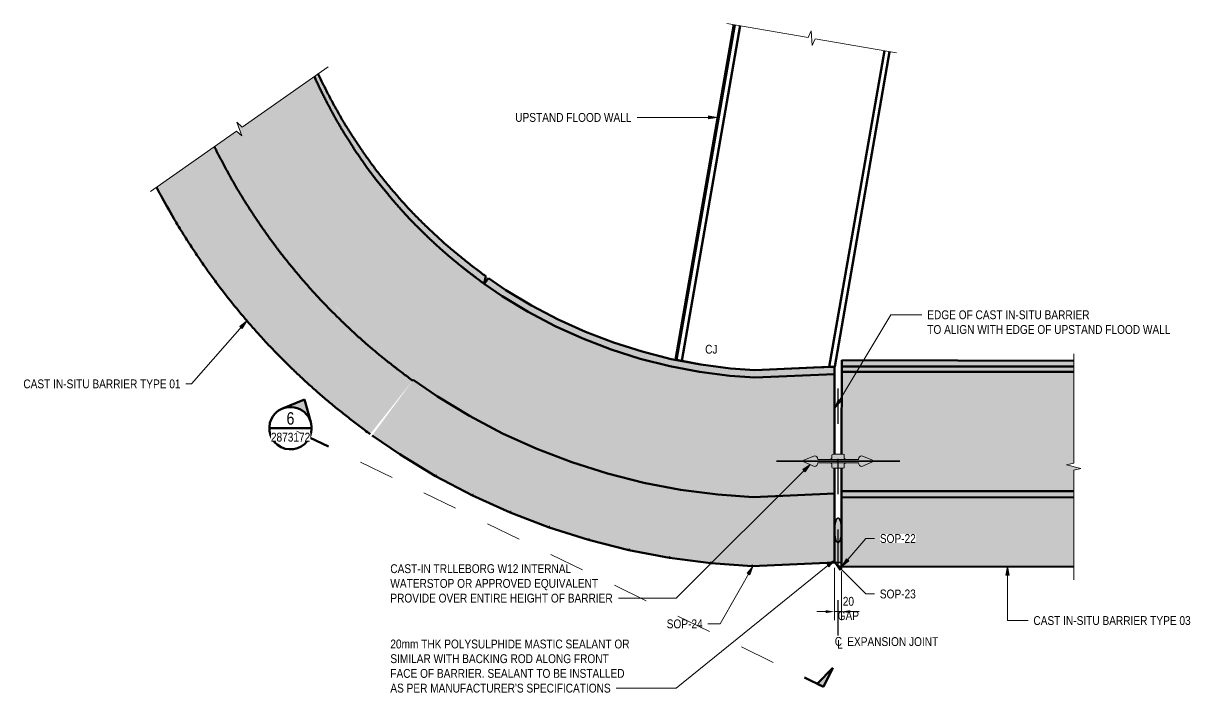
# Model space of a CAD drawing. Header units: metres. Extents: x -1143 to -1130, y 3 to 545.
# Drawn here: x -1140.108 to -1136.801, y 508.929 to 510.825 of the extents above; entities that cross this region are included whole.
import ezdxf

# ---------------------------------------------------------------- set-up
doc = ezdxf.new("R2010")
doc.units = ezdxf.units.M
for name, pattern in [('Dot_Section Line', [0.02, 0, -0.02]), ('JacobsCenter', [0.015, 0.009, -0.0015, 0.003, -0.0015]), ('JacobsDash', [0.0045, 0.003, -0.0015])]:
    doc.linetypes.add(name, pattern=pattern)
doc.layers.get('Defpoints').update_dxf_attribs({"color": 41})
for name, color, linetype, lineweight in [('A-ANNO-DIMS', 7, 'Continuous', 9), ('A-ANNO-NOTE', 7, 'Continuous', 9), ('A-DETL', 7, 'Continuous', 13), ('A-DETL-GENF', 7, 'Continuous', 9), ('A-FLOR', 7, 'Continuous', 50), ('A-FLOR-HDLN', 7, 'JacobsDash', 18), ('A-WALL', 7, 'Continuous', 50), ('G-ANNO-TEXT', 7, 'Continuous', 9)]:
    doc.layers.add(name, color=color, linetype=linetype, lineweight=lineweight)
doc.layers.add('G-ANNO-SYMB', color=7, linetype='Continuous', lineweight=35, true_color=0x0080ff)
doc.styles.add('Arial Narrow', font='ARIALN.TTF', dxfattribs={"height": 0.025})
doc.styles.add('Arial Narrow_1', font='ARIALN.TTF', dxfattribs={"height": 0.035})
doc.dimstyles.new('Dimension_Standard_T__mm__1', dxfattribs={"dimscale": 0.3048, "dimtxt": 0.025586, "dimasz": 0.082021, "dimexe": 0.07874, "dimexo": 0.049213, "dimgap": 0.032808, "dimtad": 1, "dimdec": 0, "dimlfac": 1000, "dimzin": 0, "dimdsep": 46, "dimtxsty": 'Arial Narrow', "dimsah": 1, "dimcen": 0.09, "dimaunit": 1, "dimadec": 4, "dimazin": 0, "dimtfac": 1, "dimtdec": 4, "dimtix": 1, "dimtmove": 2, "dimatfit": 3, "dimfxl": 1, "dimtvp": 1, "dimtolj": 1, "dimtzin": 0, "dimlwd": 18, "dimlwe": 18, "dimarcsym": 2})

# ---------------------------------------------------------------- blocks, each defined once
blk = doc.blocks.new('Walls 2 - Walls 2-6845191-DRG - 2873173 - DETAIL B')
at = {"layer": 'A-WALL'}
for p, q in [((-1111.6472, 509.872), (-1111.4818, 510.8216)), ((-1111.6446, 509.8715), (-1111.4792, 510.8211)), ((-1111.4644, 510.8185), (-1111.6299, 509.8687)), ((-1111.2116, 509.8518), (-1111.0555, 510.7473)), ((-1111.0408, 510.7447), (-1111.1962, 509.8525)), ((-1111.6472, 509.872), (-1111.6446, 509.8715)), ((-1111.6446, 509.8715), (-1111.6299, 509.8687)), ((-1111.6299, 509.8687), (-1111.5759, 509.8584)), ((-1111.5759, 509.8584), (-1111.4917, 509.8474)), ((-1111.2115, 509.8518), (-1111.1962, 509.8525)), ((-1111.4917, 509.8474), (-1111.4225, 509.8425)), ((-1111.4225, 509.8425), (-1111.2116, 509.8518))]:
    blk.add_line(p, q, dxfattribs=at)
blk = doc.blocks.new('CS_DET_BreakLine_ViewScale - Std Break-8477043-DRG - 2873173 - DETAIL B')
at = {"layer": 'A-DETL-GENF'}
for p, q in [((-1111.5015, 510.825), (-1111.2711, 510.7849)), ((-1111.2711, 510.7849), (-1111.2628, 510.8037)), ((-1111.2628, 510.8037), (-1111.2598, 510.7626)), ((-1111.2598, 510.7626), (-1111.2514, 510.7814)), ((-1111.2514, 510.7814), (-1111.0211, 510.7413))]:
    blk.add_line(p, q, dxfattribs=at)
blk = doc.blocks.new('CS_DET_BreakLine_ViewScale - Std Break-8663954-DRG - 2873173 - DETAIL B')
at = {"layer": 'A-DETL-GENF'}
for p, q in [((-1112.8751, 510.5312), (-1112.6314, 510.7019)), ((-1113.1352, 510.3491), (-1112.8915, 510.5198)), ((-1112.8915, 510.5198), (-1112.8759, 510.5063)), ((-1112.8759, 510.5063), (-1112.8907, 510.5448)), ((-1112.8907, 510.5448), (-1112.8751, 510.5312))]:
    blk.add_line(p, q, dxfattribs=at)
blk = doc.blocks.new('CS_DET_BreakLine_ViewScale - Std Break-8009806-DRG - 2873173 - DETAIL B')
at = {"layer": 'A-DETL-GENF'}
for p, q in [((-1110.5191, 509.8891), (-1110.5191, 509.5788)), ((-1110.5191, 509.5788), (-1110.5391, 509.5738)), ((-1110.5391, 509.5738), (-1110.4991, 509.5638)), ((-1110.4991, 509.5638), (-1110.5191, 509.5588)), ((-1110.5191, 509.5588), (-1110.5191, 509.2486))]:
    blk.add_line(p, q, dxfattribs=at)
blk = doc.blocks.new('CS_Annot_Centreline Symbol2 - CS_Annot_Centreline Symbol-5074296-DRG - 2873173 - DETAIL B')
at = {"layer": 'A-ANNO-NOTE', "char_height": 0.025, "attachment_point": 1, "style": 'Arial Narrow'}
for s, insert, width in [('C  ', (-1111.1962, 509.0866), 0.044093), ('L', (-1111.1893, 509.0781), 0.019241)]:
    blk.add_mtext(s, dxfattribs=dict(at, insert=insert, width=width))
blk = doc.blocks.new('DIMBLOCK6-DRG - 2873173 - DETAIL B')
at = {"layer": 'A-ANNO-DIMS', "color": 0, "lineweight": 18, "transparency": 16777216}
for p, q in [((-1137.8098, 509.2825), (-1137.8099, 509.1343)), ((-1137.7898, 509.2717), (-1137.7899, 509.1343)), ((-1137.8349, 509.1583), (-1137.8599, 509.1584)), ((-1137.8099, 509.1583), (-1137.7899, 509.1583)), ((-1137.7649, 509.1583), (-1137.7399, 509.1583))]:
    blk.add_line(p, q, dxfattribs=at)
at = {"layer": 'A-ANNO-DIMS', "color": 0, "transparency": 16777216}
for points in [[(-1137.8349, 509.1625), (-1137.8349, 509.1542), (-1137.8099, 509.1583)], [(-1137.7649, 509.1625), (-1137.7649, 509.1541), (-1137.7899, 509.1583)]]:
    blk.add_solid(points, dxfattribs=at)
at = {"layer": 'Defpoints', "color": 0, "transparency": 16777216}
for p in [(-1137.8098, 509.2975), (-1137.7898, 509.2867), (-1137.7899, 509.1583)]:
    blk.add_point(p, dxfattribs=at)
at = {"layer": 'A-ANNO-DIMS', "color": 0, "lineweight": 18, "transparency": 16777216, "insert": (-1137.7704, 509.1671), "char_height": 0.025, "width": 0.072615, "attachment_point": 5, "rotation": 359.9553, "line_spacing_factor": 0.974696, "style": 'Arial Narrow'}
blk.add_mtext('\\A1;20\\PGAP', dxfattribs=at)
blk = doc.blocks.new('Section - sectionTail-4870194-DRG - 2873173 - DETAIL B')
at = {"layer": 'G-ANNO-SYMB', "lineweight": 9}
blk.add_hatch(color=7, dxfattribs=at).paths.add_polyline_path([(-1111.202, 508.9996), (-1111.2462, 508.9543), (-1111.2282, 508.9456)])
at = {"layer": 'G-ANNO-SYMB', "color": 7, "lineweight": 50}
for p, q in [((-1111.2462, 508.9543), (-1111.202, 508.9996)), ((-1111.202, 508.9996), (-1111.2282, 508.9456)), ((-1111.2282, 508.9456), (-1111.2822, 508.9718)), ((-1111.2282, 508.9456), (-1111.2462, 508.9543))]:
    blk.add_line(p, q, dxfattribs=at)
blk = doc.blocks.new('Section - SectionHead-4898858-DRG - 2873173 - DETAIL B')
at = {"layer": 'G-ANNO-SYMB', "lineweight": 9}
h = blk.add_hatch(color=7, dxfattribs=at)
edge = h.paths.add_edge_path()
edge.add_line((-1112.6989, 509.7592), (-1112.6805, 509.6947))
edge.add_arc((-1112.7382, 509.6782), 0.06, 15.9447, 112.2892)
edge.add_line((-1112.761, 509.7338), (-1112.6989, 509.7592))
at = {"layer": 'G-ANNO-SYMB', "color": 7, "lineweight": 50}
for p, q in [((-1112.6989, 509.7592), (-1112.761, 509.7338)), ((-1112.6805, 509.6947), (-1112.6989, 509.7592)), ((-1112.6842, 509.652), (-1112.6302, 509.6258))]:
    blk.add_line(p, q, dxfattribs=at)
for start, end in [(334.1169, 154.1169), (154.1169, 334.1169)]:
    blk.add_arc((-1112.7382, 509.6782), 0.06, start, end, dxfattribs=at)

msp = doc.modelspace()

# ---------------------------------------------------------------- hatches: boundary and pattern name
at = {"layer": 'A-DETL-GENF', "true_color": 0xff0000}
msp.add_hatch(color=1, dxfattribs=at).paths.add_polyline_path([(-1137.8669, 509.5698), (-1137.8643, 509.5701), (-1137.8619, 509.5711), (-1137.8598, 509.5727), (-1137.8582, 509.5748), (-1137.8572, 509.5772), (-1137.8569, 509.5798), (-1137.7419, 509.5798), (-1137.7415, 509.5772), (-1137.7405, 509.5748), (-1137.7387, 509.5725), (-1137.7369, 509.5711), (-1137.7345, 509.5701), (-1137.7319, 509.5698), (-1137.7019, 509.5823), (-1137.7019, 509.5873), (-1137.7319, 509.5998), (-1137.7345, 509.5994), (-1137.7369, 509.5984), (-1137.7389, 509.5969), (-1137.7405, 509.5948), (-1137.7415, 509.5924), (-1137.7419, 509.5898), (-1137.8569, 509.5898), (-1137.8572, 509.5924), (-1137.8582, 509.5948), (-1137.8598, 509.5969), (-1137.8619, 509.5984), (-1137.8643, 509.5994), (-1137.8669, 509.5998), (-1137.8969, 509.5873), (-1137.8969, 509.5823)])
at = {"layer": 'A-DETL-GENF', "true_color": 0x808080}
h = msp.add_hatch(color=8, dxfattribs=at)
h.paths.add_polyline_path([(-1137.7849, 509.5648), (-1137.7841, 509.5649), (-1137.7834, 509.5652), (-1137.7827, 509.5657), (-1137.7823, 509.5663), (-1137.782, 509.567), (-1137.7819, 509.5678), (-1137.7819, 509.5768), (-1137.7801, 509.578), (-1137.7786, 509.5798), (-1137.8202, 509.5798), (-1137.8187, 509.5781), (-1137.8169, 509.5768), (-1137.8168, 509.567), (-1137.8165, 509.5663), (-1137.816, 509.5657), (-1137.8154, 509.5652), (-1137.8146, 509.5649), (-1137.8139, 509.5648)])
h.paths.add_polyline_path([(-1137.8169, 509.5898), (-1137.7786, 509.5898), (-1137.7787, 509.59), (-1137.7801, 509.5916), (-1137.7819, 509.5928), (-1137.782, 509.6026), (-1137.7823, 509.6033), (-1137.7827, 509.6039), (-1137.7834, 509.6044), (-1137.7841, 509.6047), (-1137.7849, 509.6048), (-1137.8146, 509.6047), (-1137.8154, 509.6044), (-1137.816, 509.6039), (-1137.8165, 509.6033), (-1137.8168, 509.6026), (-1137.8169, 509.6018), (-1137.8169, 509.5928), (-1137.8184, 509.5918), (-1137.8197, 509.5904), (-1137.8201, 509.5898), (-1137.8182, 509.5898)])
for points in [[(-1137.7988, 509.3538), (-1137.797, 509.355), (-1137.7953, 509.3574), (-1137.7937, 509.3608), (-1137.7924, 509.3651), (-1137.7912, 509.3703), (-1137.7904, 509.3763), (-1137.7899, 509.3823), (-1137.7897, 509.3887), (-1137.7899, 509.3951), (-1137.7904, 509.4013), (-1137.7912, 509.4071), (-1137.7923, 509.4123), (-1137.7937, 509.4166), (-1137.7952, 509.42), (-1137.797, 509.4224), (-1137.7988, 509.4235), (-1137.8006, 509.4235), (-1137.8024, 509.4224), (-1137.8042, 509.42), (-1137.8057, 509.4166), (-1137.8071, 509.4123), (-1137.8082, 509.4071), (-1137.809, 509.4013), (-1137.8096, 509.3951), (-1137.8097, 509.3887), (-1137.8096, 509.3823), (-1137.8091, 509.3761), (-1137.8082, 509.3703), (-1137.8071, 509.3651), (-1137.8058, 509.3608), (-1137.8042, 509.3574), (-1137.8025, 509.355), (-1137.8007, 509.3538)], [(-1137.7898, 509.2977), (-1137.7898, 509.3885), (-1137.7899, 509.382), (-1137.7904, 509.3758), (-1137.7913, 509.37), (-1137.7924, 509.3649), (-1137.7937, 509.3605), (-1137.7953, 509.3571), (-1137.797, 509.3548), (-1137.7989, 509.3536), (-1137.8007, 509.3536), (-1137.8027, 509.355), (-1137.8043, 509.3574), (-1137.8059, 509.3608), (-1137.8072, 509.3651), (-1137.8083, 509.3703), (-1137.8091, 509.3763), (-1137.8096, 509.3823), (-1137.8098, 509.3885), (-1137.8098, 509.2977)]]:
    msp.add_hatch(color=8, dxfattribs=at).paths.add_polyline_path(points)
at = {"layer": 'A-FLOR', "true_color": 0xc0c0c0}
for points in [[(-1138.8024, 510.0872), (-1138.7979, 510.1086), (-1138.8558, 510.1528), (-1138.9108, 510.1983), (-1138.9643, 510.2478), (-1139.0138, 510.2977), (-1139.0623, 510.3524), (-1139.1063, 510.4066), (-1139.1495, 510.4663), (-1139.189, 510.5265), (-1139.2248, 510.5878), (-1139.2581, 510.6516), (-1139.2723, 510.6823), (-1139.2835, 510.6744), (-1139.2782, 510.6629), (-1139.2706, 510.6466), (-1139.2638, 510.6326), (-1139.2542, 510.6133), (-1139.2461, 510.5975), (-1139.2363, 510.5791), (-1139.2278, 510.5635), (-1139.2213, 510.5518), (-1139.213, 510.5373), (-1139.205, 510.5237), (-1139.1958, 510.5087), (-1139.1872, 510.495), (-1139.1749, 510.4759), (-1139.165, 510.4609), (-1139.1548, 510.446), (-1139.1439, 510.4302), (-1139.1332, 510.4152), (-1139.1259, 510.4051), (-1139.1173, 510.3935), (-1139.107, 510.3803), (-1139.0934, 510.3631), (-1139.0813, 510.3484), (-1139.0694, 510.3339), (-1139.0581, 510.3207), (-1139.0463, 510.3071), (-1139.0352, 510.2947), (-1139.0258, 510.2842), (-1139.0164, 510.2742), (-1139.004, 510.2613), (-1138.9889, 510.246), (-1138.9739, 510.2312), (-1138.9592, 510.217), (-1138.9481, 510.2066), (-1138.9392, 510.1983), (-1138.926, 510.1863), (-1138.9102, 510.1723), (-1138.9012, 510.1646), (-1138.8882, 510.1537), (-1138.8723, 510.1408), (-1138.8571, 510.1288), (-1138.8408, 510.1161), (-1138.8258, 510.1047), (-1138.8155, 510.0969), (-1138.8066, 510.0903)], [(-1138.9944, 509.8271), (-1138.8114, 510.0749), (-1138.8358, 510.0932), (-1138.8517, 510.1054), (-1138.8675, 510.1177), (-1138.8851, 510.1317), (-1138.8959, 510.1404), (-1138.9022, 510.1456), (-1138.9156, 510.157), (-1138.9348, 510.1738), (-1138.9413, 510.1796), (-1138.9539, 510.1911), (-1138.9737, 510.21), (-1138.9879, 510.2237), (-1139.0018, 510.2375), (-1139.0143, 510.2501), (-1139.0203, 510.2562), (-1139.031, 510.2675), (-1139.0485, 510.2867), (-1139.0605, 510.3003), (-1139.0723, 510.314), (-1139.0841, 510.328), (-1139.0974, 510.3441), (-1139.1085, 510.3578), (-1139.1197, 510.3719), (-1139.125, 510.3786), (-1139.1343, 510.391), (-1139.144, 510.4042), (-1139.1603, 510.4272), (-1139.1708, 510.4425), (-1139.1812, 510.4579), (-1139.1912, 510.4732), (-1139.2011, 510.4886), (-1139.2107, 510.5039), (-1139.2195, 510.5185), (-1139.2248, 510.5274), (-1139.2318, 510.5395), (-1139.245, 510.5634), (-1139.2541, 510.5804), (-1139.2629, 510.5971), (-1139.2711, 510.6131), (-1139.2789, 510.6289), (-1139.2865, 510.6448), (-1139.2938, 510.6606), (-1139.2961, 510.6656), (-1139.488, 510.5312), (-1139.5036, 510.5448), (-1139.4889, 510.5063), (-1139.5044, 510.5198), (-1139.5521, 510.4864), (-1139.5405, 510.4634), (-1139.5273, 510.4379), (-1139.5135, 510.4123), (-1139.5031, 510.3935), (-1139.4894, 510.3696), (-1139.4752, 510.346), (-1139.4563, 510.3158), (-1139.4407, 510.2919), (-1139.4247, 510.2681), (-1139.4082, 510.2442), (-1139.3958, 510.2267), (-1139.3796, 510.2045), (-1139.363, 510.1829), (-1139.3406, 510.1549), (-1139.3221, 510.1324), (-1139.3037, 510.1105), (-1139.2849, 510.0891), (-1139.2673, 510.0694), (-1139.252, 510.0529), (-1139.2331, 510.0332), (-1139.2076, 510.0078), (-1139.1865, 509.9873), (-1139.1658, 509.9677), (-1139.1504, 509.9534), (-1139.1294, 509.9347), (-1139.1082, 509.9164), (-1139.0873, 509.899), (-1139.0596, 509.8769), (-1139.0363, 509.8587), (-1139.0108, 509.8394), (-1139.0026, 509.8333)], [(-1138.8114, 510.0749), (-1138.8024, 510.0872), (-1138.8265, 510.1052), (-1138.8427, 510.1176), (-1138.8576, 510.1292), (-1138.8754, 510.1434), (-1138.8856, 510.1516), (-1138.8921, 510.157), (-1138.9107, 510.1728), (-1138.9236, 510.1841), (-1138.9361, 510.1955), (-1138.9486, 510.207), (-1138.9616, 510.2194), (-1138.9755, 510.2329), (-1138.9913, 510.2484), (-1139.0018, 510.259), (-1139.013, 510.2705), (-1139.0191, 510.2771), (-1139.0351, 510.2945), (-1139.0469, 510.3077), (-1139.0585, 510.3212), (-1139.07, 510.3348), (-1139.0819, 510.3491), (-1139.094, 510.3639), (-1139.1052, 510.378), (-1139.1152, 510.3909), (-1139.12, 510.3972), (-1139.1291, 510.4095), (-1139.1445, 510.4311), (-1139.1552, 510.4465), (-1139.1655, 510.4617), (-1139.1754, 510.4767), (-1139.1852, 510.4918), (-1139.1947, 510.5069), (-1139.2036, 510.5214), (-1139.2079, 510.5285), (-1139.2188, 510.5473), (-1139.2283, 510.5644), (-1139.2373, 510.581), (-1139.2461, 510.5977), (-1139.2544, 510.6136), (-1139.2621, 510.629), (-1139.2696, 510.6445), (-1139.277, 510.6602), (-1139.2835, 510.6745), (-1139.2961, 510.6656), (-1139.2865, 510.6448), (-1139.2789, 510.6289), (-1139.2711, 510.6131), (-1139.2629, 510.5971), (-1139.2541, 510.5804), (-1139.245, 510.5634), (-1139.2361, 510.5472), (-1139.2277, 510.5325), (-1139.2237, 510.5255), (-1139.2153, 510.5114), (-1139.2011, 510.4886), (-1139.1912, 510.4732), (-1139.1807, 510.4572), (-1139.1708, 510.4425), (-1139.16, 510.4268), (-1139.1492, 510.4115), (-1139.1392, 510.3976), (-1139.1343, 510.391), (-1139.125, 510.3786), (-1139.1085, 510.3578), (-1139.0963, 510.3428), (-1139.0841, 510.328), (-1139.0723, 510.314), (-1139.0605, 510.3003), (-1139.0485, 510.2867), (-1139.0368, 510.2738), (-1139.031, 510.2675), (-1139.0203, 510.2562), (-1139.0018, 510.2375), (-1138.9879, 510.2237), (-1138.9737, 510.21), (-1138.9604, 510.1972), (-1138.9476, 510.1854), (-1138.9361, 510.175), (-1138.9216, 510.1622), (-1138.9085, 510.151), (-1138.8979, 510.1421), (-1138.8851, 510.1317), (-1138.8655, 510.1161), (-1138.8498, 510.1039), (-1138.8358, 510.0932), (-1138.8196, 510.081)], [(-1139.005, 509.8129), (-1138.9944, 509.8271), (-1139.0186, 509.8452), (-1139.0422, 509.8633), (-1139.0654, 509.8815), (-1139.0873, 509.899), (-1139.1087, 509.9168), (-1139.1294, 509.9347), (-1139.1504, 509.9534), (-1139.1756, 509.9768), (-1139.1917, 509.9922), (-1139.2129, 510.0129), (-1139.2366, 510.0369), (-1139.252, 510.0529), (-1139.2708, 510.0732), (-1139.2919, 510.0969), (-1139.3083, 510.1159), (-1139.3267, 510.1378), (-1139.3452, 510.1606), (-1139.363, 510.1829), (-1139.3796, 510.2045), (-1139.397, 510.2284), (-1139.4123, 510.2501), (-1139.4313, 510.2777), (-1139.4477, 510.3025), (-1139.4637, 510.3275), (-1139.4752, 510.346), (-1139.4894, 510.3696), (-1139.5051, 510.3972), (-1139.5169, 510.4186), (-1139.5307, 510.4444), (-1139.5438, 510.4697), (-1139.5521, 510.4864), (-1139.5669, 510.476), (-1139.5565, 510.4553), (-1139.5427, 510.429), (-1139.5255, 510.3972), (-1139.5142, 510.3768), (-1139.4999, 510.3522), (-1139.4847, 510.3275), (-1139.4689, 510.3025), (-1139.4523, 510.2771), (-1139.4361, 510.2531), (-1139.4177, 510.2267), (-1139.4019, 510.2048), (-1139.385, 510.1823), (-1139.3651, 510.157), (-1139.3482, 510.136), (-1139.3291, 510.1129), (-1139.3099, 510.0905), (-1139.2904, 510.0684), (-1139.2673, 510.0432), (-1139.2514, 510.0265), (-1139.2308, 510.0057), (-1139.2091, 509.9843), (-1139.1824, 509.9588), (-1139.1662, 509.9437), (-1139.1445, 509.9243), (-1139.1225, 509.9052), (-1139.0974, 509.8844), (-1139.0783, 509.869), (-1139.0543, 509.8502), (-1139.03, 509.8316), (-1139.0075, 509.8147)], [(-1139.1255, 509.6614), (-1139.005, 509.8129), (-1139.0304, 509.8319), (-1139.0543, 509.8502), (-1139.0783, 509.869), (-1139.1008, 509.887), (-1139.1225, 509.9052), (-1139.1445, 509.9243), (-1139.1662, 509.9437), (-1139.1875, 509.9636), (-1139.2091, 509.9843), (-1139.2308, 510.0057), (-1139.2514, 510.0265), (-1139.2708, 510.047), (-1139.2904, 510.0684), (-1139.3099, 510.0905), (-1139.3291, 510.1129), (-1139.3522, 510.141), (-1139.3671, 510.1594), (-1139.385, 510.1823), (-1139.4019, 510.2048), (-1139.4189, 510.2284), (-1139.4371, 510.2547), (-1139.4527, 510.2777), (-1139.4689, 510.3025), (-1139.4847, 510.3275), (-1139.4999, 510.3522), (-1139.5142, 510.3768), (-1139.5284, 510.4024), (-1139.5427, 510.429), (-1139.5574, 510.4572), (-1139.5669, 510.476), (-1139.7308, 510.3612), (-1139.7131, 510.3279), (-1139.6919, 510.2896), (-1139.6709, 510.2538), (-1139.6484, 510.2175), (-1139.6252, 510.1817), (-1139.6012, 510.1464), (-1139.5767, 510.1115), (-1139.5514, 510.0771), (-1139.5251, 510.0435), (-1139.4982, 510.0104), (-1139.4707, 509.9778), (-1139.4426, 509.9457), (-1139.4137, 509.9143), (-1139.384, 509.8836), (-1139.3499, 509.85), (-1139.3229, 509.8241), (-1139.2915, 509.7952), (-1139.2594, 509.767), (-1139.2271, 509.74), (-1139.1944, 509.7138), (-1139.1605, 509.6876), (-1139.1265, 509.6622)], [(-1138.9349, 509.7676), (-1138.7518, 510.0519), (-1138.8026, 510.0868), (-1139.0035, 509.8147), (-1138.9772, 509.7967)], [(-1138.7518, 510.0519), (-1138.7407, 510.0692), (-1138.7904, 510.1034), (-1138.8026, 510.0868), (-1138.7578, 510.056)], [(-1138.844, 509.7128), (-1138.678, 510.0074), (-1138.7518, 510.0519), (-1138.9349, 509.7676), (-1138.9276, 509.7633)], [(-1138.678, 510.0074), (-1138.6679, 510.0254), (-1138.7407, 510.0692), (-1138.7518, 510.0519), (-1138.7407, 510.0452)], [(-1138.6017, 509.9674), (-1138.5926, 509.9859), (-1138.6679, 510.0254), (-1138.678, 510.0074), (-1138.6679, 510.0021)], [(-1138.75, 509.6635), (-1138.6017, 509.9674), (-1138.678, 510.0074), (-1138.844, 509.7128), (-1138.7578, 509.6676)], [(-1138.5231, 509.9318), (-1138.5152, 509.9509), (-1138.5926, 509.9859), (-1138.6017, 509.9674), (-1138.5926, 509.9633)], [(-1138.6533, 509.6198), (-1138.5231, 509.9318), (-1138.6017, 509.9674), (-1138.75, 509.6635)], [(-1138.5542, 509.5818), (-1138.4426, 509.901), (-1138.5231, 509.9318), (-1138.6533, 509.6198)], [(-1138.4426, 509.901), (-1138.4358, 509.9205), (-1138.5152, 509.9509), (-1138.5231, 509.9318), (-1138.4838, 509.9168)], [(-1138.3604, 509.875), (-1138.3547, 509.8949), (-1138.4358, 509.9205), (-1138.4426, 509.901), (-1138.4181, 509.8932)], [(-1138.453, 509.5497), (-1138.3604, 509.875), (-1138.4426, 509.901), (-1138.5542, 509.5818)], [(-1138.2768, 509.8538), (-1138.2723, 509.874), (-1138.3547, 509.8949), (-1138.3604, 509.875), (-1138.3501, 509.8724)], [(-1138.3501, 509.5237), (-1138.2768, 509.8538), (-1138.3604, 509.875), (-1138.453, 509.5497), (-1138.4181, 509.5409)], [(-1138.2458, 509.5038), (-1138.1922, 509.8376), (-1138.2768, 509.8538), (-1138.3501, 509.5237)], [(-1138.1922, 509.8376), (-1138.1889, 509.8581), (-1138.2723, 509.874), (-1138.2768, 509.8538), (-1138.2428, 509.8473)], [(-1138.1067, 509.8265), (-1138.1046, 509.8471), (-1138.1889, 509.8581), (-1138.1922, 509.8376), (-1138.1406, 509.8309)], [(-1137.132, 509.8525), (-1137.132, 509.8691), (-1137.7894, 509.8708), (-1137.7894, 509.853), (-1137.2291, 509.8525)], [(-1137.132, 509.8373), (-1137.132, 509.8525), (-1137.7894, 509.853), (-1137.7894, 509.8378), (-1137.1404, 509.8373)], [(-1138.1406, 509.49), (-1138.1067, 509.8265), (-1138.1922, 509.8376), (-1138.2458, 509.5038)], [(-1138.0403, 509.4829), (-1138.0357, 509.8214), (-1138.1067, 509.8265), (-1138.1406, 509.49), (-1138.0784, 509.4856)], [(-1138.0357, 509.8214), (-1138.0354, 509.8422), (-1138.1046, 509.8471), (-1138.1067, 509.8265), (-1138.0403, 509.8218)], [(-1138.0403, 509.4829), (-1137.8097, 509.4931), (-1137.8096, 509.5648), (-1137.8146, 509.5649), (-1137.8154, 509.5652), (-1137.816, 509.5657), (-1137.8165, 509.5663), (-1137.8168, 509.567), (-1137.8169, 509.5678), (-1137.8169, 509.5768), (-1137.8187, 509.5781), (-1137.8202, 509.5798), (-1137.8569, 509.5798), (-1137.8572, 509.5772), (-1137.8582, 509.5748), (-1137.8598, 509.5727), (-1137.8619, 509.5711), (-1137.8643, 509.5701), (-1137.8669, 509.5698), (-1137.8969, 509.5823), (-1137.8969, 509.5873), (-1137.8669, 509.5998), (-1137.8643, 509.5994), (-1137.8619, 509.5984), (-1137.8598, 509.5969), (-1137.8582, 509.5948), (-1137.8572, 509.5924), (-1137.8569, 509.5898), (-1137.8201, 509.5898), (-1137.8197, 509.5904), (-1137.8184, 509.5918), (-1137.8169, 509.5928), (-1137.8168, 509.6026), (-1137.8165, 509.6033), (-1137.816, 509.6039), (-1137.8154, 509.6044), (-1137.8146, 509.6047), (-1137.8139, 509.6048), (-1137.8096, 509.6048), (-1137.8094, 509.8314), (-1138.0357, 509.8214), (-1138.0377, 509.6766)], [(-1138.0357, 509.8214), (-1137.8094, 509.8314), (-1137.8094, 509.8523), (-1138.0354, 509.8422), (-1138.0356, 509.8265)], [(-1137.132, 509.4996), (-1137.132, 509.5588), (-1137.112, 509.5638), (-1137.152, 509.5738), (-1137.132, 509.5788), (-1137.132, 509.8373), (-1137.7894, 509.8378), (-1137.7896, 509.6048), (-1137.7841, 509.6047), (-1137.7834, 509.6044), (-1137.7827, 509.6039), (-1137.7823, 509.6033), (-1137.782, 509.6026), (-1137.7819, 509.6018), (-1137.7819, 509.5928), (-1137.7801, 509.5915), (-1137.7785, 509.5898), (-1137.7419, 509.5898), (-1137.7415, 509.5924), (-1137.7405, 509.5948), (-1137.7387, 509.597), (-1137.7369, 509.5984), (-1137.7345, 509.5994), (-1137.7319, 509.5998), (-1137.7019, 509.5873), (-1137.7019, 509.5823), (-1137.7319, 509.5698), (-1137.7345, 509.5701), (-1137.7369, 509.5711), (-1137.7389, 509.5727), (-1137.7405, 509.5748), (-1137.7415, 509.5772), (-1137.7419, 509.5798), (-1137.7786, 509.5798), (-1137.7787, 509.5796), (-1137.7801, 509.578), (-1137.7819, 509.5768), (-1137.782, 509.567), (-1137.7823, 509.5663), (-1137.7827, 509.5657), (-1137.7834, 509.5652), (-1137.7841, 509.5649), (-1137.7849, 509.5648), (-1137.7896, 509.5648), (-1137.7897, 509.5001), (-1137.2291, 509.4996)], [(-1139.0407, 509.6032), (-1138.9349, 509.7676), (-1139.0035, 509.8147), (-1139.1197, 509.6574), (-1139.0974, 509.6422)], [(-1138.9399, 509.5425), (-1138.844, 509.7128), (-1138.9349, 509.7676), (-1139.0407, 509.6032)], [(-1138.8358, 509.4878), (-1138.75, 509.6635), (-1138.844, 509.7128), (-1138.9399, 509.5425)], [(-1138.7286, 509.4393), (-1138.6533, 509.6198), (-1138.75, 509.6635), (-1138.8358, 509.4878), (-1138.7578, 509.4525)], [(-1138.6187, 509.3972), (-1138.5542, 509.5818), (-1138.6533, 509.6198), (-1138.7286, 509.4393), (-1138.7209, 509.4364)], [(-1138.5065, 509.3617), (-1138.453, 509.5497), (-1138.5542, 509.5818), (-1138.6187, 509.3972)], [(-1138.3924, 509.3328), (-1138.3501, 509.5237), (-1138.453, 509.5497), (-1138.5065, 509.3617), (-1138.4181, 509.3393)], [(-1138.2769, 509.3107), (-1138.2458, 509.5038), (-1138.3501, 509.5237), (-1138.3924, 509.3328)], [(-1138.1602, 509.2955), (-1138.1406, 509.49), (-1138.2458, 509.5038), (-1138.2769, 509.3107)], [(-1138.0429, 509.2872), (-1138.0403, 509.4829), (-1138.1406, 509.49), (-1138.1602, 509.2955), (-1138.0784, 509.2897)], [(-1138.0429, 509.2872), (-1137.8098, 509.2975), (-1137.8097, 509.4931), (-1138.0403, 509.4829), (-1138.0409, 509.4364)], [(-1137.132, 509.4818), (-1137.132, 509.4996), (-1137.7897, 509.5001), (-1137.7897, 509.4823), (-1137.1789, 509.4818)], [(-1137.132, 509.2853), (-1137.132, 509.4818), (-1137.7897, 509.4823), (-1137.7898, 509.2867), (-1137.7387, 509.2866)]]:
    msp.add_hatch(color=9, dxfattribs=at).paths.add_polyline_path(points)
at = {"layer": 'G-ANNO-TEXT'}
for points in [[(-1138.1419, 510.5585), (-1138.1669, 510.5629), (-1138.1669, 510.5541)], [(-1139.4745, 509.9822), (-1139.4943, 509.9663), (-1139.4877, 509.9605)], [(-1137.8086, 509.7352), (-1137.7919, 509.7543), (-1137.7995, 509.7589)], [(-1137.8783, 509.5753), (-1137.8991, 509.5608), (-1137.8929, 509.5545)], [(-1137.8087, 509.3047), (-1137.831, 509.2925), (-1137.8254, 509.2856)], [(-1137.8092, 509.2969), (-1137.7947, 509.2761), (-1137.7885, 509.2823)], [(-1137.7889, 509.2858), (-1137.7693, 509.302), (-1137.776, 509.3077)], [(-1138.0413, 509.2865), (-1138.0575, 509.267), (-1138.0499, 509.2626)], [(-1137.3197, 509.2866), (-1137.3241, 509.2616), (-1137.3153, 509.2616)]]:
    msp.add_hatch(color=256, dxfattribs=at).paths.add_polyline_path(points)

# ---------------------------------------------------------------- linework, layer by layer
at = {"layer": 'A-DETL', "linetype": 'JacobsCenter', "lineweight": 25}
msp.add_line((-1137.7994, 509.0908), (-1137.7994, 509.8708), dxfattribs=at)
at = {"layer": 'A-DETL', "lineweight": 9}
for p, q in [((-1137.8669, 509.5998), (-1137.8969, 509.5873)), ((-1137.7419, 509.5898), (-1137.8569, 509.5898)), ((-1137.8169, 509.6018), (-1137.8169, 509.5928)), ((-1137.7849, 509.6048), (-1137.8139, 509.6048)), ((-1137.7819, 509.5928), (-1137.7819, 509.6018)), ((-1137.7019, 509.5873), (-1137.7319, 509.5998)), ((-1137.8969, 509.5873), (-1137.8969, 509.5823)), ((-1137.8969, 509.5823), (-1137.8669, 509.5698)), ((-1137.8569, 509.5798), (-1137.7419, 509.5798)), ((-1137.8169, 509.5768), (-1137.8169, 509.5678)), ((-1137.8139, 509.5648), (-1137.7849, 509.5648)), ((-1137.7819, 509.5678), (-1137.7819, 509.5768)), ((-1137.7319, 509.5698), (-1137.7019, 509.5823)), ((-1137.7019, 509.5823), (-1137.7019, 509.5873))]:
    msp.add_line(p, q, dxfattribs=at)
at = {"layer": 'A-DETL', "lineweight": 18}
for p, q in [((-1137.8169, 509.5928), (-1137.8169, 509.6018)), ((-1137.8139, 509.6048), (-1137.7849, 509.6048)), ((-1137.7819, 509.5932), (-1137.7819, 509.6018)), ((-1137.8169, 509.5678), (-1137.8169, 509.5764)), ((-1137.8139, 509.5648), (-1137.7849, 509.5648)), ((-1137.7819, 509.5678), (-1137.7819, 509.5764))]:
    msp.add_line(p, q, dxfattribs=at)
at = {"layer": 'A-DETL', "lineweight": 35}
for p, q in [((-1137.9744, 509.5848), (-1137.6244, 509.5848)), ((-1137.8098, 509.3885), (-1137.8098, 509.2977)), ((-1137.7898, 509.2977), (-1137.7898, 509.3885)), ((-1137.8098, 509.2977), (-1137.7898, 509.2977))]:
    msp.add_line(p, q, dxfattribs=at)
at = {"layer": 'A-DETL', "lineweight": 9}
for centre, radius, start, end in [((-1137.8669, 509.5898), 0.01, 0, 90), ((-1137.8127, 509.5848), 0.00903, 141.2303, 146.1221), ((-1137.8127, 509.5848), 0.00903, 117.6474, 141.2303), ((-1137.8139, 509.6018), 0.003, 90, 180), ((-1137.7849, 509.6018), 0.003, 360, 90), ((-1137.7861, 509.5848), 0.00903, 35.019, 62.3526), ((-1137.7861, 509.5848), 0.00903, 33.7036, 35.019), ((-1137.7319, 509.5898), 0.01, 90, 180), ((-1137.8669, 509.5798), 0.01, 270, 360), ((-1137.8127, 509.5848), 0.00903, 213.6523, 242.3526), ((-1137.8139, 509.5678), 0.003, 180, 270), ((-1137.7849, 509.5678), 0.003, 270, 360), ((-1137.7861, 509.5848), 0.00903, 297.6474, 325.3672), ((-1137.7861, 509.5848), 0.00903, 325.3672, 326.3191), ((-1137.7319, 509.5798), 0.01, 180, 270)]:
    msp.add_arc(centre, radius, start, end, dxfattribs=at)
at = {"layer": 'A-DETL', "lineweight": 18}
for centre, radius, start, end in [((-1137.8127, 509.5848), 0.00903, 117.6474, 146.3831), ((-1137.8139, 509.6018), 0.003, 90, 180), ((-1137.7849, 509.6018), 0.003, 0, 90), ((-1137.7861, 509.5848), 0.00903, 33.6169, 62.3526), ((-1137.8127, 509.5848), 0.00903, 213.6169, 242.3526), ((-1137.8139, 509.5678), 0.003, 180, 270), ((-1137.7849, 509.5678), 0.003, 270, 0), ((-1137.7861, 509.5848), 0.00903, 297.6474, 326.3831)]:
    msp.add_arc(centre, radius, start, end, dxfattribs=at)
at = {"layer": 'A-DETL', "lineweight": 35}
for points in [[(-1137.7897, 509.3887), (-1137.7897, 509.3909), (-1137.7898, 509.3951), (-1137.7905, 509.4035), (-1137.7921, 509.4128), (-1137.7946, 509.4194), (-1137.7969, 509.4225), (-1137.7988, 509.4237), (-1137.8006, 509.4237), (-1137.8025, 509.4226), (-1137.8042, 509.4202), (-1137.8058, 509.4168), (-1137.8071, 509.4124), (-1137.8083, 509.4072), (-1137.8091, 509.4014), (-1137.8096, 509.3952), (-1137.8097, 509.3909), (-1137.8097, 509.3887)], [(-1137.7898, 509.3885), (-1137.7898, 509.3863), (-1137.7899, 509.382), (-1137.7906, 509.3737), (-1137.7922, 509.3643), (-1137.7947, 509.3577), (-1137.797, 509.3546), (-1137.7989, 509.3534), (-1137.8007, 509.3534), (-1137.8025, 509.3546), (-1137.8043, 509.357), (-1137.8058, 509.3604), (-1137.8072, 509.3648), (-1137.8083, 509.3699), (-1137.8091, 509.3758), (-1137.8096, 509.382), (-1137.8098, 509.3863), (-1137.8098, 509.3885)], [(-1137.8097, 509.3887), (-1137.8097, 509.3865), (-1137.8096, 509.3822), (-1137.8089, 509.3739), (-1137.8073, 509.3646), (-1137.8048, 509.358), (-1137.8025, 509.3548), (-1137.8007, 509.3536), (-1137.7988, 509.3536), (-1137.797, 509.3548), (-1137.7953, 509.3572), (-1137.7937, 509.3606), (-1137.7923, 509.365), (-1137.7912, 509.3702), (-1137.7904, 509.376), (-1137.7898, 509.3822), (-1137.7897, 509.3865), (-1137.7897, 509.3887)]]:
    msp.add_open_spline(points, degree=3, knots=[0, 0, 0, 0, 0.058824, 0.117647, 0.235294, 0.352941, 0.411765, 0.470588, 0.529412, 0.588235, 0.647059, 0.705882, 0.764706, 0.823529, 0.882353, 0.941176, 1, 1, 1, 1], dxfattribs=at)
at = {"layer": 'A-FLOR'}
for p, q in [((-1138.8026, 510.0868), (-1138.8025, 510.087)), ((-1138.8026, 510.0868), (-1138.7518, 510.0519)), ((-1138.7979, 510.1086), (-1138.8024, 510.0872)), ((-1138.8024, 510.0872), (-1138.7904, 510.1034)), ((-1138.7904, 510.1034), (-1138.7407, 510.0692)), ((-1138.7518, 510.0519), (-1138.678, 510.0074)), ((-1138.7407, 510.0692), (-1138.6679, 510.0254)), ((-1138.6679, 510.0254), (-1138.5926, 509.9859)), ((-1138.678, 510.0074), (-1138.6017, 509.9674)), ((-1138.5926, 509.9859), (-1138.5152, 509.9509)), ((-1138.6017, 509.9674), (-1138.5231, 509.9318)), ((-1138.5231, 509.9318), (-1138.4426, 509.901)), ((-1138.5152, 509.9509), (-1138.4358, 509.9205)), ((-1138.4358, 509.9205), (-1138.3547, 509.8949)), ((-1138.4426, 509.901), (-1138.3604, 509.875)), ((-1138.3547, 509.8949), (-1138.2723, 509.874)), ((-1138.3604, 509.875), (-1138.2768, 509.8538)), ((-1138.2768, 509.8538), (-1138.1922, 509.8376)), ((-1138.2723, 509.874), (-1138.1889, 509.8581)), ((-1138.1889, 509.8581), (-1138.1456, 509.8525)), ((-1138.1456, 509.8525), (-1138.1046, 509.8471)), ((-1137.7894, 509.8708), (-1137.132, 509.8691)), ((-1137.7894, 509.853), (-1137.132, 509.8525)), ((-1138.1922, 509.8376), (-1138.1067, 509.8265)), ((-1138.1067, 509.8265), (-1138.0357, 509.8214)), ((-1138.1046, 509.8471), (-1138.0354, 509.8422)), ((-1138.0357, 509.8214), (-1137.8094, 509.8314)), ((-1138.0354, 509.8422), (-1137.8695, 509.8496)), ((-1137.8695, 509.8496), (-1137.8094, 509.8523)), ((-1137.8094, 509.8314), (-1137.8096, 509.6048)), ((-1137.8094, 509.8523), (-1137.8094, 509.8314)), ((-1137.132, 509.8373), (-1137.7894, 509.8378)), ((-1138.9349, 509.7676), (-1139.0035, 509.8147)), ((-1138.844, 509.7128), (-1138.9349, 509.7676)), ((-1138.75, 509.6635), (-1138.844, 509.7128)), ((-1139.1197, 509.6574), (-1139.0407, 509.6032)), ((-1138.6533, 509.6198), (-1138.75, 509.6635)), ((-1139.0407, 509.6032), (-1138.9399, 509.5425)), ((-1138.5542, 509.5818), (-1138.6533, 509.6198)), ((-1138.453, 509.5497), (-1138.5542, 509.5818)), ((-1137.8096, 509.5648), (-1137.8097, 509.4931)), ((-1137.7897, 509.5001), (-1137.7896, 509.5648)), ((-1138.9399, 509.5425), (-1138.8358, 509.4878)), ((-1138.3501, 509.5237), (-1138.453, 509.5497)), ((-1138.2458, 509.5038), (-1138.3501, 509.5237)), ((-1138.1406, 509.49), (-1138.2458, 509.5038)), ((-1138.0403, 509.4829), (-1138.1406, 509.49)), ((-1137.8097, 509.4931), (-1138.0403, 509.4829)), ((-1137.8097, 509.4931), (-1137.8098, 509.2975)), ((-1137.7897, 509.5001), (-1137.132, 509.4996)), ((-1138.8358, 509.4878), (-1138.7286, 509.4393)), ((-1137.7897, 509.4823), (-1137.132, 509.4818)), ((-1138.7286, 509.4393), (-1138.6187, 509.3972)), ((-1138.6187, 509.3972), (-1138.5065, 509.3617)), ((-1138.5065, 509.3617), (-1138.3924, 509.3328)), ((-1138.3924, 509.3328), (-1138.2769, 509.3107)), ((-1138.2769, 509.3107), (-1138.1602, 509.2955)), ((-1138.1602, 509.2955), (-1138.0429, 509.2872)), ((-1138.0429, 509.2872), (-1137.8098, 509.2975)), ((-1137.7898, 509.2867), (-1137.132, 509.2853))]:
    msp.add_line(p, q, dxfattribs=at)
at = {"layer": 'A-FLOR', "flags": 128}
for points in [[(-1137.7894, 509.8378), (-1137.7894, 509.8454), (-1137.7894, 509.853)], [(-1137.7896, 509.6048), (-1137.7895, 509.6352), (-1137.7895, 509.7027), (-1137.7894, 509.7703), (-1137.7894, 509.8378)], [(-1137.7897, 509.4823), (-1137.7897, 509.4912), (-1137.7897, 509.5001)], [(-1137.7898, 509.2867), (-1137.7898, 509.3084), (-1137.7898, 509.3302), (-1137.7898, 509.3519), (-1137.7898, 509.3737), (-1137.7897, 509.3954), (-1137.7897, 509.4171), (-1137.7897, 509.4389), (-1137.7897, 509.4606), (-1137.7897, 509.4823)]]:
    msp.add_lwpolyline(points, dxfattribs=at)
at = {"layer": 'A-FLOR'}
for points, knots in [([(-1138.7979, 510.1086), (-1138.8075, 510.1157), (-1138.8267, 510.13), (-1138.8549, 510.152), (-1138.8828, 510.1744), (-1138.9194, 510.2052), (-1138.9544, 510.238), (-1138.9886, 510.2714), (-1139.0135, 510.297), (-1139.0375, 510.3234), (-1139.0608, 510.3504), (-1139.084, 510.3782), (-1139.1065, 510.4065), (-1139.1279, 510.4353), (-1139.1485, 510.4645), (-1139.1687, 510.4945), (-1139.1882, 510.5248), (-1139.2064, 510.5549), (-1139.2237, 510.5854), (-1139.241, 510.6174), (-1139.2574, 510.6498), (-1139.2676, 510.6711), (-1139.2726, 510.6818), (-1139.2726, 510.682)], [-1, -1, -1, -1, -0.9910714, -0.9821429, -0.9732143, -0.9642857, -0.9464286, -0.9375, -0.9285714, -0.9196429, -0.9107143, -0.9017857, -0.8928571, -0.8839286, -0.875, -0.8660714, -0.8571429, -0.8482143, -0.8392857, -0.8303571, -0.8214286, -0.8125, -0.8123419, -0.8123419, -0.8123419, -0.8123419]), ([(-1139.2836, 510.6746), (-1139.2821, 510.6713), (-1139.2797, 510.666), (-1139.2762, 510.6585), (-1139.2724, 510.6504), (-1139.2677, 510.6404), (-1139.262, 510.6287), (-1139.2571, 510.6189), (-1139.2531, 510.611), (-1139.249, 510.6031), (-1139.2447, 510.5948), (-1139.2401, 510.5862), (-1139.2366, 510.5796), (-1139.2331, 510.5731), (-1139.2285, 510.5647), (-1139.223, 510.5547), (-1139.2178, 510.5454), (-1139.2137, 510.5384), (-1139.2108, 510.5334), (-1139.2078, 510.5283), (-1139.2036, 510.5213), (-1139.198, 510.5121), (-1139.1908, 510.5006), (-1139.1834, 510.4889), (-1139.1759, 510.4773), (-1139.1697, 510.4679), (-1139.1647, 510.4604), (-1139.1595, 510.4527), (-1139.1541, 510.4448), (-1139.1484, 510.4367), (-1139.143, 510.4289), (-1139.1363, 510.4194), (-1139.1287, 510.4089), (-1139.1228, 510.4009), (-1139.1184, 510.395), (-1139.1148, 510.3903), (-1139.1111, 510.3855), (-1139.1059, 510.3789), (-1139.099, 510.3701), (-1139.0915, 510.3608), (-1139.0851, 510.3529), (-1139.0788, 510.3453), (-1139.0728, 510.338), (-1139.067, 510.3311), (-1139.0612, 510.3243), (-1139.0539, 510.3157), (-1139.0448, 510.3054), (-1139.0359, 510.2953), (-1139.0269, 510.2854), (-1139.0199, 510.2778), (-1139.0147, 510.2723), (-1139.0094, 510.2668), (-1139.0022, 510.2594), (-1138.9928, 510.2499), (-1138.9843, 510.2414), (-1138.9779, 510.2352), (-1138.9742, 510.2316), (-1138.9687, 510.2262), (-1138.9608, 510.2185), (-1138.951, 510.2092), (-1138.943, 510.2017), (-1138.9367, 510.1959), (-1138.9305, 510.1903), (-1138.9241, 510.1845), (-1138.9175, 510.1787), (-1138.9107, 510.1728), (-1138.9041, 510.1671), (-1138.8977, 510.1617), (-1138.8931, 510.1577), (-1138.8884, 510.1539), (-1138.8823, 510.1489), (-1138.8757, 510.1435), (-1138.8685, 510.1378), (-1138.8627, 510.1332), (-1138.8568, 510.1285), (-1138.8507, 510.1238), (-1138.8447, 510.1191), (-1138.8388, 510.1146), (-1138.833, 510.1101), (-1138.825, 510.104), (-1138.8148, 510.0964), (-1138.8066, 510.0902), (-1138.8024, 510.0872)], [0.97222469, 0.97222469, 0.97222469, 0.97222469, 0.97265625, 0.97290039, 0.97314453, 0.97363281, 0.97412109, 0.97460938, 0.97485352, 0.97509766, 0.97558594, 0.97583008, 0.97607422, 0.97631836, 0.9765625, 0.97705078, 0.97753906, 0.9777832, 0.97802734, 0.97827148, 0.97851562, 0.97900391, 0.97949219, 0.97998047, 0.98046875, 0.98095703, 0.98120117, 0.98144531, 0.98193359, 0.98217773, 0.98242188, 0.98291016, 0.98339844, 0.98388672, 0.98413086, 0.984375, 0.98461914, 0.98486328, 0.98535156, 0.98583984, 0.98608398, 0.98632812, 0.98681641, 0.98706055, 0.98730469, 0.98779297, 0.98828125, 0.98876953, 0.98925781, 0.98974609, 0.98999023, 0.99023438, 0.99072266, 0.99121094, 0.99169922, 0.99194336, 0.99206543, 0.9921875, 0.99267578, 0.99316406, 0.99365234, 0.99389648, 0.99414062, 0.99462891, 0.99487305, 0.99511719, 0.99560547, 0.99584961, 0.99609375, 0.99633789, 0.99658203, 0.99707031, 0.99731445, 0.99755859, 0.99780273, 0.99804688, 0.99829102, 0.99853516, 0.9987793, 0.99902344, 0.99951172, 1, 1, 1, 1]), ([(-1139.005, 509.8129), (-1139.0145, 509.8199), (-1139.0286, 509.8305), (-1139.0446, 509.8427), (-1139.0537, 509.8497), (-1139.0628, 509.8568), (-1139.0741, 509.8656), (-1139.0915, 509.8795), (-1139.1076, 509.8926), (-1139.124, 509.9065), (-1139.1365, 509.9172), (-1139.1489, 509.9281), (-1139.1611, 509.9391), (-1139.1731, 509.95), (-1139.1851, 509.9613), (-1139.1971, 509.9727), (-1139.2094, 509.9846), (-1139.2218, 509.9968), (-1139.2379, 510.0127), (-1139.2532, 510.0282), (-1139.2676, 510.0434), (-1139.2785, 510.0553), (-1139.2896, 510.0675), (-1139.3043, 510.084), (-1139.3189, 510.1009), (-1139.3331, 510.1177), (-1139.3438, 510.1306), (-1139.3548, 510.144), (-1139.3654, 510.1572), (-1139.3757, 510.1702), (-1139.3839, 510.1808), (-1139.3904, 510.1892), (-1139.3966, 510.1976), (-1139.4045, 510.2083), (-1139.4141, 510.2216), (-1139.427, 510.2398), (-1139.44, 510.2587), (-1139.4523, 510.2771), (-1139.4615, 510.2909), (-1139.4706, 510.305), (-1139.4795, 510.3191), (-1139.4883, 510.3332), (-1139.4968, 510.3472), (-1139.5037, 510.3586), (-1139.509, 510.3677), (-1139.5143, 510.377), (-1139.521, 510.3889), (-1139.529, 510.4035), (-1139.5358, 510.4159), (-1139.5412, 510.426), (-1139.5491, 510.4411), (-1139.5577, 510.4576), (-1139.5648, 510.4717), (-1139.5669, 510.476)], [-1, -1, -1, -1, -0.99902344, -0.99853516, -0.99829102, -0.99804688, -0.99755859, -0.99707031, -0.99609375, -0.99560547, -0.99511719, -0.99462891, -0.99414062, -0.99365234, -0.99316406, -0.99267578, -0.9921875, -0.99169922, -0.99121094, -0.99023438, -0.98974609, -0.98925781, -0.98876953, -0.98828125, -0.98730469, -0.98681641, -0.98632812, -0.98583984, -0.98535156, -0.98486328, -0.984375, -0.98413086, -0.98388672, -0.98339844, -0.98291016, -0.98242188, -0.98144531, -0.98095703, -0.98046875, -0.97998047, -0.97949219, -0.97900391, -0.97851562, -0.97802734, -0.9777832, -0.97753906, -0.97705078, -0.9765625, -0.97607422, -0.97583008, -0.97558594, -0.97460938, -0.97418069, -0.97418069, -0.97418069, -0.97418069]), ([(-1139.1255, 509.6614), (-1139.136, 509.6691), (-1139.1515, 509.6808), (-1139.1718, 509.6963), (-1139.1869, 509.7079), (-1139.2016, 509.7195), (-1139.2161, 509.7311), (-1139.2305, 509.7427), (-1139.2496, 509.7586), (-1139.2735, 509.7791), (-1139.3018, 509.8043), (-1139.3295, 509.8301), (-1139.3658, 509.8652), (-1139.4015, 509.9009), (-1139.4357, 509.938), (-1139.4609, 509.9662), (-1139.4855, 509.995), (-1139.5176, 510.0339), (-1139.549, 510.0734), (-1139.5788, 510.1142), (-1139.6005, 510.1451), (-1139.6218, 510.1764), (-1139.6425, 510.2081), (-1139.6627, 510.2401), (-1139.6887, 510.2833), (-1139.7111, 510.3239), (-1139.7269, 510.3537), (-1139.7309, 510.3612)], [-1, -1, -1, -1, -0.999, -0.9985, -0.998, -0.9975, -0.997, -0.9965, -0.996, -0.995, -0.994, -0.993, -0.992, -0.99, -0.989, -0.988, -0.987, -0.986, -0.984, -0.983, -0.982, -0.981, -0.98, -0.979, -0.978, -0.976, -0.97532706, -0.97532706, -0.97532706, -0.97532706]), ([(-1137.7894, 509.853), (-1137.7894, 509.8556), (-1137.7894, 509.8616), (-1137.7894, 509.8675), (-1137.7894, 509.8708)], [0, 0, 0, 0, 0.444444, 1, 1, 1, 1])]:
    msp.add_open_spline(points, degree=3, knots=knots, dxfattribs=at)
at = {"layer": 'A-FLOR-HDLN'}
for p, q in [((-1138.8025, 510.087), (-1138.8024, 510.0872)), ((-1139.0407, 509.6032), (-1139.0383, 509.607)), ((-1138.9399, 509.5425), (-1138.9377, 509.5464)), ((-1138.8358, 509.4878), (-1138.8338, 509.4919)), ((-1138.7286, 509.4393), (-1138.7268, 509.4435)), ((-1138.6187, 509.3972), (-1138.6172, 509.4016)), ((-1138.5065, 509.3617), (-1138.5052, 509.3661)), ((-1138.3924, 509.3328), (-1138.3914, 509.3374)), ((-1138.2769, 509.3107), (-1138.2761, 509.3154)), ((-1138.1602, 509.2955), (-1138.1597, 509.3002)), ((-1138.0429, 509.2872), (-1138.0428, 509.2919))]:
    msp.add_line(p, q, dxfattribs=at)
at = {"layer": 'G-ANNO-SYMB', "color": 7, "lineweight": 50}
msp.add_line((-1139.4111, 509.6782), (-1139.2911, 509.6782), dxfattribs=at)
at = {"layer": 'G-ANNO-TEXT'}
for p, q in [((-1138.3687, 510.5585), (-1138.3693, 510.5585)), ((-1138.1419, 510.5585), (-1138.3687, 510.5585)), ((-1138.1419, 510.5585), (-1138.1669, 510.5629)), ((-1138.1669, 510.5629), (-1138.1669, 510.5541)), ((-1138.1669, 510.5541), (-1138.1419, 510.5585)), ((-1137.8086, 509.7352), (-1137.6497, 509.9994)), ((-1137.6497, 509.9994), (-1137.5619, 509.9994)), ((-1139.4745, 509.9822), (-1139.6313, 509.8036)), ((-1139.4745, 509.9822), (-1139.4943, 509.9663)), ((-1139.4943, 509.9663), (-1139.4877, 509.9605)), ((-1139.4877, 509.9605), (-1139.4745, 509.9822)), ((-1139.6466, 509.8036), (-1139.6473, 509.8036)), ((-1139.6313, 509.8036), (-1139.6466, 509.8036)), ((-1137.7995, 509.7589), (-1137.8086, 509.7352)), ((-1137.8086, 509.7352), (-1137.7919, 509.7543)), ((-1137.7919, 509.7543), (-1137.7995, 509.7589)), ((-1137.8783, 509.5753), (-1138.2582, 509.1967)), ((-1137.8783, 509.5753), (-1137.8991, 509.5608)), ((-1137.8991, 509.5608), (-1137.8929, 509.5545)), ((-1137.8929, 509.5545), (-1137.8783, 509.5753)), ((-1137.7889, 509.2858), (-1137.7209, 509.3655)), ((-1137.7209, 509.3655), (-1137.6963, 509.3655)), ((-1137.8087, 509.3047), (-1138.2582, 508.9417)), ((-1137.8087, 509.3047), (-1137.831, 509.2925)), ((-1137.831, 509.2925), (-1137.8254, 509.2856)), ((-1137.8254, 509.2856), (-1137.8087, 509.3047)), ((-1137.8092, 509.2969), (-1137.7947, 509.2761)), ((-1137.7885, 509.2823), (-1137.8092, 509.2969)), ((-1137.8092, 509.2969), (-1137.7209, 509.2084)), ((-1137.776, 509.3077), (-1137.7889, 509.2858)), ((-1137.7889, 509.2858), (-1137.7693, 509.302)), ((-1137.7693, 509.302), (-1137.776, 509.3077)), ((-1138.0413, 509.2865), (-1138.134, 509.1237)), ((-1138.0413, 509.2865), (-1138.0575, 509.267)), ((-1138.0575, 509.267), (-1138.0499, 509.2626)), ((-1138.0499, 509.2626), (-1138.0413, 509.2865)), ((-1137.7947, 509.2761), (-1137.7885, 509.2823)), ((-1137.3197, 509.2866), (-1137.3241, 509.2616)), ((-1137.3241, 509.2616), (-1137.3153, 509.2616)), ((-1137.3153, 509.2616), (-1137.3197, 509.2866)), ((-1137.3197, 509.2866), (-1137.3197, 509.1331)), ((-1138.3624, 509.1967), (-1138.4222, 509.1967)), ((-1138.2582, 509.1967), (-1138.3624, 509.1967)), ((-1137.7209, 509.2084), (-1137.6963, 509.2084)), ((-1137.3197, 509.1331), (-1137.2611, 509.1331)), ((-1138.1677, 509.1237), (-1138.1684, 509.1237)), ((-1138.134, 509.1237), (-1138.1677, 509.1237)), ((-1138.3312, 508.9417), (-1138.4282, 508.9417)), ((-1138.2582, 508.9417), (-1138.3312, 508.9417))]:
    msp.add_line(p, q, dxfattribs=at)

# ---------------------------------------------------------------- block references
at = {"layer": 'A-ANNO-NOTE'}
msp.add_blockref('CS_Annot_Centreline Symbol2 - CS_Annot_Centreline Symbol-5074296-DRG - 2873173 - DETAIL B', (-26.6129, 0), dxfattribs=at)
at = {"layer": 'A-DETL-GENF'}
for name in ['CS_DET_BreakLine_ViewScale - Std Break-8477043-DRG - 2873173 - DETAIL B', 'CS_DET_BreakLine_ViewScale - Std Break-8663954-DRG - 2873173 - DETAIL B', 'CS_DET_BreakLine_ViewScale - Std Break-8009806-DRG - 2873173 - DETAIL B']:
    msp.add_blockref(name, (-26.6129, 0), dxfattribs=at)
at = {"layer": 'A-WALL'}
msp.add_blockref('Walls 2 - Walls 2-6845191-DRG - 2873173 - DETAIL B', (-26.6129, 0), dxfattribs=at)
at = {"layer": 'G-ANNO-SYMB', "color": 7, "lineweight": 50}
for name in ['Section - SectionHead-4898858-DRG - 2873173 - DETAIL B', 'Section - sectionTail-4870194-DRG - 2873173 - DETAIL B']:
    msp.add_blockref(name, (-26.6129, 0), dxfattribs=at)

# ---------------------------------------------------------------- texts
at = {"layer": 'G-ANNO-TEXT', "char_height": 0.025, "attachment_point": 1, "style": 'Arial Narrow', "bg_fill": 3, "box_fill_scale": 1, "bg_fill_color": 256, "bg_fill_transparency": 0}
for s, insert in [('CAST-IN TRLLEBORG W12 INTERNAL ', (-1139.0683, 509.2926)), ('20mm THK POLYSULPHIDE MASTIC SEALANT OR ', (-1139.0683, 509.0792))]:
    msp.add_mtext(s, dxfattribs=dict(at, insert=insert))

# ---------------------------------------------------------------- dimensions: what is measured, and where the dimension line sits
at = {"layer": 'A-ANNO-DIMS', "lineweight": 18}
dim = msp.add_linear_dim(base=(-1137.7899, 509.1583), p1=(-1137.8098, 509.2975), p2=(-1137.7898, 509.2867), angle=359.9553, text='<>\\XGAP', dimstyle='Dimension_Standard_T__mm__1', override={"dimpost": '<>', "dimfxl": 0.022699}, dxfattribs=at)
dim.commit()
dim.dimension.update_dxf_attribs({"geometry": 'DIMBLOCK6-DRG - 2873173 - DETAIL B', "text_midpoint": (-1137.7704, 509.1671), "dimtype": 160, "text_rotation": 359.9553})

# ---------------------------------------------------------------- next in the draw order: texts
at = {"layer": 'A-ANNO-NOTE', "insert": (-1137.7737, 509.086), "char_height": 0.025, "attachment_point": 1, "style": 'Arial Narrow', "bg_fill": 3, "box_fill_scale": 1, "bg_fill_color": 256, "bg_fill_true_color": 13158600, "bg_fill_transparency": 0}
msp.add_mtext('EXPANSION JOINT', dxfattribs=at)
at = {"layer": 'G-ANNO-SYMB', "color": 7, "lineweight": 9, "insert": (-1139.3624, 509.7232), "char_height": 0.035, "attachment_point": 1, "style": 'Arial Narrow_1', "bg_fill": 3, "box_fill_scale": 1, "bg_fill_color": 256, "bg_fill_transparency": 0}
msp.add_mtext('6', dxfattribs=at)
at = {"layer": 'G-ANNO-TEXT', "char_height": 0.025, "attachment_point": 1, "style": 'Arial Narrow', "bg_fill": 3, "box_fill_scale": 1, "bg_fill_color": 256, "bg_fill_transparency": 0}
for s, insert in [('UPSTAND FLOOD WALL', (-1138.7144, 510.571)), ('EDGE OF CAST IN-SITU BARRIER', (-1137.5469, 510.0119)), ('CAST IN-SITU BARRIER TYPE 01', (-1140.1081, 509.8161)), ('SOP-22', (-1137.6813, 509.378)), ('WATERSTOP OR APPROVED EQUIVALENT ', (-1139.0683, 509.2509)), ('SOP-23', (-1137.6813, 509.2209)), ('SOP-24', (-1138.2852, 509.1362)), ('SIMILAR WITH BACKING ROD ALONG FRONT', (-1139.0683, 509.0376))]:
    msp.add_mtext(s, dxfattribs=dict(at, insert=insert))
at = {"layer": 'G-ANNO-TEXT', "char_height": 0.025, "attachment_point": 1, "style": 'Arial Narrow', "bg_fill": 3, "box_fill_scale": 1, "bg_fill_color": 256, "bg_fill_true_color": 13158600, "bg_fill_transparency": 0}
for s, insert in [('CJ', (-1138.1762, 509.9142)), ('CAST IN-SITU BARRIER TYPE 03', (-1137.2461, 509.1456))]:
    msp.add_mtext(s, dxfattribs=dict(at, insert=insert))

# ---------------------------------------------------------------- next in the draw order: texts
at = {"layer": 'G-ANNO-TEXT', "char_height": 0.025, "attachment_point": 1, "style": 'Arial Narrow', "bg_fill": 3, "box_fill_scale": 1, "bg_fill_color": 256, "bg_fill_transparency": 0}
for s, insert in [('TO ALIGN WITH EDGE OF UPSTAND FLOOD WALL', (-1137.5469, 509.9702)), ('PROVIDE OVER ENTIRE HEIGHT OF BARRIER', (-1139.0683, 509.2092)), ('FACE OF BARRIER. SEALANT TO BE INSTALLED', (-1139.0683, 508.9959))]:
    msp.add_mtext(s, dxfattribs=dict(at, insert=insert))

# ---------------------------------------------------------------- next in the draw order: linework, layer by layer
at = {"layer": 'G-ANNO-SYMB', "color": 7, "linetype": 'Dot_Section Line', "lineweight": 9, "true_color": 0xffffff}
msp.add_line((-1139.3331, 509.6695), (-1137.8951, 508.9718), dxfattribs=at)

# ---------------------------------------------------------------- next in the draw order: texts
at = {"layer": 'G-ANNO-TEXT', "insert": (-1139.0683, 508.9542), "char_height": 0.025, "attachment_point": 1, "style": 'Arial Narrow', "bg_fill": 3, "box_fill_scale": 1, "bg_fill_color": 256, "bg_fill_transparency": 0}
msp.add_mtext("AS PER MANUFACTURER'S SPECIFICATIONS", dxfattribs=at)

# ---------------------------------------------------------------- next in the draw order: texts
at = {"layer": 'G-ANNO-SYMB', "color": 7, "lineweight": 9, "insert": (-1139.4067, 509.6652), "char_height": 0.025, "attachment_point": 1, "style": 'Arial Narrow', "bg_fill": 3, "box_fill_scale": 1, "bg_fill_color": 256, "bg_fill_true_color": 13158600, "bg_fill_transparency": 0}
msp.add_mtext('2873172', dxfattribs=at)

doc.saveas('drawing.dxf')
